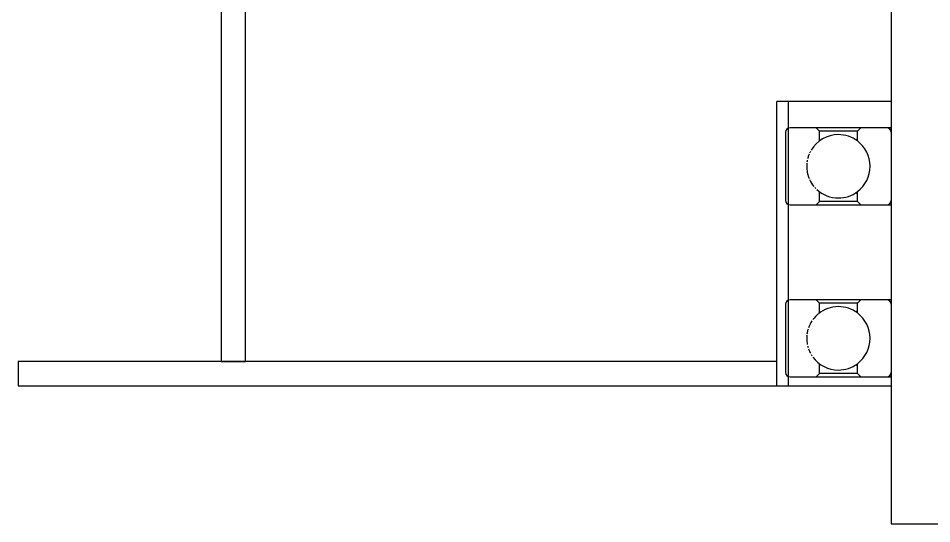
# Model space of a CAD drawing. Extents: x -49 to 4846, y -968 to 1090.
# Drawn here: x 3609.2 to 3834.2, y 717.6 to 842.1 of the extents above; entities that cross this region are included whole.
import ezdxf

# ---------------------------------------------------------------- set-up
doc = ezdxf.new("R2010")
doc.units = 0
doc.layers.get('0').update_dxf_attribs({"linetype": 'CONTINUOUS'})

msp = doc.modelspace()

# ---------------------------------------------------------------- linework, layer by layer
at = {"color": 1}
for p, q in [((3659.242788, 1007.596389), (3659.242788, 757.596389)), ((3659.242788, 1007.596389), (3659.242788, 757.596389)), ((3665.242788, 757.596389), (3665.242788, 1007.596389)), ((3824.242788, 867.63854), (3824.242788, 717.63854)), ((3796.092788, 751.596389), (3796.092788, 821.596389)), ((3798.892788, 821.596389), (3796.092788, 821.596389)), ((3798.892788, 821.596389), (3798.892788, 751.596389)), ((3824.242788, 821.596389), (3798.892788, 821.596389)), ((3805.737788, 815.138705), (3799.342788, 815.138705)), ((3818.406258, 815.138705), (3805.737788, 815.138705)), ((3806.562788, 814.313705), (3805.737788, 815.138705)), ((3815.922788, 814.313705), (3816.747788, 815.138705)), ((3823.142788, 815.138705), (3816.747788, 815.138705)), ((3824.242788, 815.138705), (3823.142788, 815.138705)), ((3798.242788, 814.038705), (3798.242788, 797.238705)), ((3815.922788, 814.313705), (3806.562788, 814.313705)), ((3806.562788, 811.878705), (3806.562788, 814.313705)), ((3815.922788, 811.878705), (3815.922788, 814.313705)), ((3824.242788, 814.038705), (3824.242788, 797.238705)), ((3806.578371, 811.878705), (3806.562788, 811.878705)), ((3806.578371, 799.398705), (3806.562788, 799.398705)), ((3806.562788, 796.963705), (3806.562788, 799.398705)), ((3815.922788, 796.963705), (3815.922788, 799.398705)), ((3805.737788, 796.138705), (3806.562788, 796.963705)), ((3815.922788, 796.963705), (3806.562788, 796.963705)), ((3816.747788, 796.138705), (3815.922788, 796.963705)), ((3799.342788, 796.138705), (3805.737788, 796.138705)), ((3805.737788, 796.138705), (3816.747788, 796.138705)), ((3816.747788, 796.138705), (3823.142788, 796.138705)), ((3823.142788, 796.138705), (3824.242788, 796.138705)), ((3805.737788, 772.785216), (3799.342788, 772.785216)), ((3816.747788, 772.785216), (3805.737788, 772.785216)), ((3806.562788, 771.960216), (3805.737788, 772.785216)), ((3815.922788, 771.960216), (3806.562788, 771.960216)), ((3806.562788, 769.525216), (3806.562788, 771.960216)), ((3815.922788, 771.960216), (3816.747788, 772.785216)), ((3815.922788, 769.525216), (3815.922788, 771.960216)), ((3823.142788, 772.785216), (3816.747788, 772.785216)), ((3824.242788, 772.785216), (3823.142788, 772.785216)), ((3823.62075, 772.785216), (3823.356071, 772.785216)), ((3798.242788, 771.685216), (3798.242788, 754.885216)), ((3806.578371, 769.525216), (3806.562788, 769.525216)), ((3824.242788, 771.685216), (3824.242788, 754.885216)), ((3609.242788, 757.596389), (3609.242788, 751.596389)), ((3796.092788, 757.596389), (3609.242788, 757.596389)), ((3659.242788, 757.596389), (3665.242788, 757.596389)), ((3796.092788, 751.596389), (3796.092788, 757.596389)), ((3806.578371, 757.045216), (3806.562788, 757.045216)), ((3806.562788, 754.610216), (3806.562788, 757.045216)), ((3815.922788, 754.610216), (3815.922788, 757.045216)), ((3799.342788, 753.785216), (3805.737788, 753.785216)), ((3805.737788, 753.785216), (3806.562788, 754.610216)), ((3805.737788, 753.785216), (3816.747788, 753.785216)), ((3815.922788, 754.610216), (3806.562788, 754.610216)), ((3816.747788, 753.785216), (3815.922788, 754.610216)), ((3816.747788, 753.785216), (3823.142788, 753.785216)), ((3823.142788, 753.785216), (3824.242788, 753.785216)), ((3609.242788, 751.596389), (3796.092788, 751.596389)), ((3796.092788, 751.596389), (3798.892788, 751.596389)), ((3798.892788, 751.596389), (3824.242788, 751.596389)), ((3824.242788, 717.63854), (3844.242788, 717.63854))]:
    msp.add_line(p, q, dxfattribs=at)
for centre, radius, start, end in [((3799.342788, 814.038705), 1.1, 90, 180), ((3823.142788, 814.038705), 1.1, 0, 90), ((3811.242788, 805.638705), 7.8, 90, 149.406632), ((3811.242788, 805.638705), 7.8, 53.130102, 90), ((3819.902522, 805.638705), 7.8, 120.719398, 123.719372), ((3811.242788, 805.638705), 7.8, 306.869898, 53.130102), ((3811.242788, 805.638705), 7.8, 163.173394, 166.539259), ((3811.242788, 805.638705), 7.8, 157.564524, 163.125), ((3811.242788, 805.638705), 7.8, 151.955653, 155.072152), ((3811.242788, 805.638705), 7.8, 174.391132, 185.608868), ((3811.242788, 805.638705), 7.8, 168.782263, 172.522236), ((3811.242788, 805.638705), 7.8, 185.625, 191.217737), ((3811.242788, 805.638705), 7.8, 191.25, 196.826606), ((3811.242788, 805.638705), 7.8, 196.875, 202.435476), ((3811.242788, 805.638705), 7.8, 204.927848, 219.262089), ((3811.242788, 805.638705), 7.8, 221.87905, 224.870961), ((3811.242788, 805.638705), 7.8, 227.509884, 270), ((3811.242788, 805.638705), 7.8, 270, 306.869898), ((3819.902522, 805.638705), 7.8, 236.280628, 239.280602), ((3799.342788, 797.238705), 1.1, 180, 270), ((3823.142788, 797.238705), 1.1, 270, 0), ((3799.342788, 771.685216), 1.1, 90, 180), ((3823.142788, 771.685216), 1.1, 0, 90), ((3811.242788, 763.285216), 7.8, 90, 129.161336), ((3811.242788, 763.285216), 7.8, 53.130102, 90), ((3819.902522, 763.285216), 7.8, 120.719398, 123.719372), ((3811.242788, 763.285216), 7.8, 306.869898, 53.130102), ((3811.242788, 763.285216), 7.8, 146.346782, 160.77007), ((3811.242788, 763.285216), 7.8, 129.468026, 143.758557), ((3811.242788, 763.285216), 7.8, 163.173394, 168.75), ((3811.242788, 763.285216), 7.8, 174.391132, 185.608868), ((3811.242788, 763.285216), 7.8, 168.782263, 172.522236), ((3811.242788, 763.285216), 7.8, 185.625, 191.217737), ((3811.242788, 763.285216), 7.8, 193.460741, 196.826606), ((3811.242788, 763.285216), 7.8, 199.22993, 208.044347), ((3811.242788, 763.285216), 7.8, 210.593368, 213.653218), ((3811.242788, 763.285216), 7.8, 216.241443, 270), ((3811.242788, 763.285216), 7.8, 270, 306.869898), ((3819.902522, 763.285216), 7.8, 236.280628, 239.280602), ((3799.342788, 754.885216), 1.1, 180, 270), ((3823.142788, 754.885216), 1.1, 270, 0)]:
    msp.add_arc(centre, radius, start, end, dxfattribs=at)

doc.saveas('drawing.dxf')
